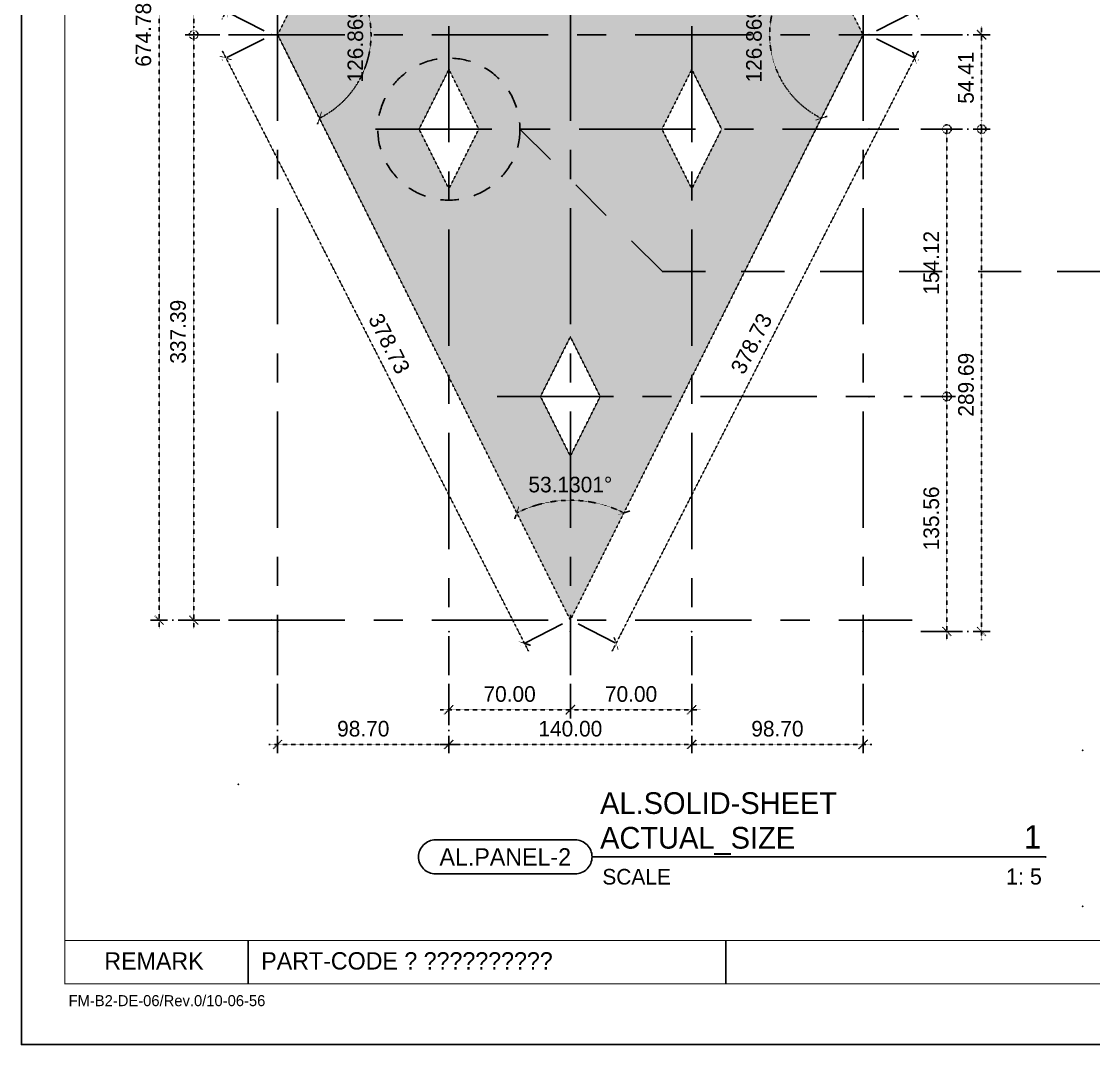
# Model space of a CAD drawing. Header units: millimetres. Extents: x -244126 to 368105, y -173968 to 259060.
# Drawn here: x 16362 to 16980, y 3898 to 4488 of the extents above; entities that cross this region are included whole.
import ezdxf
from ezdxf.enums import TextEntityAlignment as Align

# ---------------------------------------------------------------- set-up
doc = ezdxf.new("R2010")
doc.units = ezdxf.units.MM
doc.header["$MEASUREMENT"] = 0
for name, pattern in [('005_GG_TA_LINE', [13.75, 5, -1.25, 1.25, -1.25, 5]), ('ACAD_ISO04W100', [30, 24, -3, 0, -3]), ('BORDER2', [22.225, 6.35, -3.175, 6.35, -3.175, 0, -3.175]), ('CENTER', [2, 1.25, -0.25, 0.25, -0.25]), ('TA_GL_000.00010', [0.000275, 0.0001, -2.5e-05, 2.5e-05, -2.5e-05, 0.0001]), ('TA_GL_067.00000', [184.25, 67, -16.75, 16.75, -16.75, 67]), ('TA_HL_003.00000', [19.5, 10.65, -8.85]), ('TA_HL_007.00000', [45.5, 24.85, -20.65])]:
    doc.linetypes.add(name, pattern=pattern)
for name, color, linetype in [('000 - D I M', 6, 'Continuous'), ('000 - GRID', 8, 'CENTER'), ('000 - H A T C H', 8, 'Continuous'), ('000 - L I N E 0.1', 1, 'Continuous'), ('000 - SYMBOL CON', 1, 'Continuous'), ('000 - T E X T', 4, 'Continuous'), ('000 - TITLEBLOCK', 4, 'Continuous'), ('000 - WIPEOUT', 250, 'Continuous'), ('A11_ALU.SOLID SHEET', 7, 'Continuous')]:
    doc.layers.add(name, color=color, linetype=linetype)
doc.styles.add('BROWALLIA', font='BrowalliaUPC.ttf')
doc.styles.add('century gothic111111', font='CordiaUPC.ttf')
doc.styles.add('Cetury Gothic', font='GOTHIC.TTF')
doc.styles.add('CORDIA', font='cordia.shx')
doc.styles.add('MtXpl_BrowalliaUPC', font='BrowalliaUPC.ttf')
doc.styles.add('TA', font='Cordia New.ttf', dxfattribs={"height": 4.5})
doc.dimstyles.new('DIM C-C', dxfattribs={"dimtxt": 0.18, "dimasz": 0.1, "dimexe": 0.1, "dimexo": 0.1, "dimgap": 0.09, "dimtad": 1, "dimtoh": 1, "dimzin": 0, "dimdsep": 46, "dimtxsty": 'CORDIA', "dimblk": 'ORIGIN', "dimcen": 0.1, "dimdle": 0.1, "dimclrd": 40, "dimclre": 140, "dimclrt": 3, "dimadec": 0, "dimazin": 0, "dimtfac": 1, "dimtix": 1, "dimtmove": 2, "dimatfit": 3, "dimfxl": 1, "dimtolj": 1, "dimtzin": 0, "dimarcsym": 0})
doc.dimstyles.new('DIM C-E', dxfattribs={"dimscale": 2, "dimtxt": 0.18, "dimasz": 0.1, "dimexe": 0.1, "dimexo": 0.1, "dimgap": 0.09, "dimtad": 1, "dimtoh": 1, "dimzin": 0, "dimdsep": 46, "dimtxsty": 'CORDIA', "dimblk1": 'ORIGIN', "dimblk2": 'OBLIQUE', "dimsah": 1, "dimcen": 0.1, "dimdle": 0.1, "dimclrd": 40, "dimclre": 140, "dimclrt": 3, "dimadec": 0, "dimazin": 0, "dimtfac": 1, "dimtix": 1, "dimtmove": 2, "dimatfit": 3, "dimfxl": 1, "dimtolj": 1, "dimtzin": 0, "dimarcsym": 0})
doc.dimstyles.new('DIM E-C', dxfattribs={"dimscale": 2, "dimtxt": 0.18, "dimasz": 0.1, "dimexe": 0.1, "dimexo": 0.1, "dimgap": 0.09, "dimtad": 1, "dimtoh": 1, "dimzin": 0, "dimdsep": 46, "dimtxsty": 'CORDIA', "dimblk1": 'OBLIQUE', "dimblk2": 'ORIGIN', "dimsah": 1, "dimcen": 0.1, "dimdle": 0.1, "dimclrd": 40, "dimclre": 140, "dimclrt": 3, "dimadec": 0, "dimazin": 0, "dimtfac": 1, "dimtix": 1, "dimtmove": 2, "dimatfit": 3, "dimfxl": 1, "dimtolj": 1, "dimtzin": 0, "dimarcsym": 0})
doc.dimstyles.new('DIM E-E', dxfattribs={"dimscale": 2, "dimtxt": 0.18, "dimasz": 0.1, "dimexe": 0.1, "dimexo": 0.1, "dimgap": 0.09, "dimtad": 1, "dimtoh": 1, "dimzin": 0, "dimdsep": 46, "dimtxsty": 'CORDIA', "dimblk": 'OBLIQUE', "dimcen": 0.1, "dimdle": 0.1, "dimclrd": 40, "dimclre": 140, "dimclrt": 3, "dimadec": 0, "dimazin": 0, "dimtfac": 1, "dimtix": 1, "dimtmove": 2, "dimatfit": 3, "dimfxl": 1, "dimtolj": 1, "dimtzin": 0, "dimarcsym": 0})

# ---------------------------------------------------------------- blocks, each defined once
blk = doc.blocks.new('A$Cfd196da9')
at = {"color": 0, "linetype": 'ByBlock', "const_width": 0.1}
blk.add_lwpolyline([(-143.5, -98), (96.5, -98), (96.5, 99), (-143.5, 99)], close=True, dxfattribs=at)
blk = doc.blocks.new('*U1674')
at = {"linetype": '005_GG_TA_LINE'}
blk.add_point((125, 150), dxfattribs=at)
at = {"layer": '000 - L I N E 0.1', "color": 21, "linetype": 'Continuous'}
blk.add_lwpolyline([(0, 35.6), (0, 0), (35.6, 0)], dxfattribs=at)
at = {"layer": '000 - T E X T', "color": 3}
for p, q in [((130.74, 60), (130.74, 35)), ((405.94, 35), (405.94, 60))]:
    blk.add_line(p, q, dxfattribs=at)
at = {"layer": '000 - T E X T', "color": 3, "const_width": 0.5}
blk.add_lwpolyline([(25, 60), (1225, 60)], dxfattribs=at)
at = {"layer": '000 - TITLEBLOCK', "color": 250}
blk.add_lwpolyline([(0, 0), (1485, 0), (1485, 1050), (0, 1050)], close=True, dxfattribs=at)
at = {"layer": '000 - T E X T', "color": 3, "xscale": 5, "yscale": 5, "zscale": 5}
blk.add_blockref('A$Cfd196da9', (742.5, 525), dxfattribs=at)
at = {"color": 4, "insert": (47.79, 53.2), "char_height": 10, "width": 570.6175, "attachment_point": 1, "style": 'BROWALLIA'}
blk.add_mtext('{\\fCentury Gothic|b0|i0|c0|p34;REMARK}', dxfattribs=at)
at = {"color": 4, "style": 'TA'}
blk.add_attdef('PAPER_SIZE', text='', height=6.25, dxfattribs=at).set_placement((1421.5, 24.94), align=Align.MIDDLE_RIGHT)
blk.add_attdef('SCALE_SIZE', text='', height=6.25, dxfattribs=at).set_placement((1433.78, 25.07), align=Align.MIDDLE_LEFT)
at = {"layer": '000 - H A T C H', "color": 4, "insert": (27.18, 28.49), "char_height": 6.3569, "attachment_point": 1, "style": 'century gothic111111'}
blk.add_mtext('FM-B2-DE-06/Rev.0/10-06-56', dxfattribs=at)
at = {"layer": '000 - T E X T', "color": 250, "style": 'TA'}
for tag, height, p in [('SUPERLINK', 5, (43.16, 1039.41)), ('NAMEFILE', 5, (43.16, 1029.41)), ('SC', 100, (8.41, 938.03))]:
    blk.add_attdef(tag, text='', height=height, dxfattribs=at).set_placement(p, align=Align.MIDDLE_LEFT)
at = {"layer": '000 - T E X T', "color": 4, "style": 'TA'}
for tag, height, p in [('NAME_JOB_1', 5, (1309.16, 845.63)), ('NAME_JOB_2', 5, (1309.16, 834.72)), ('NAME_PROJECT_1', 7.5, (1234.52, 797.42)), ('NAME_PROJECT_2', 7.5, (1234.52, 778.92)), ('NAME_PROJECT_3', 7.5, (1234.52, 760.42)), ('CODE_VALUE_1', 4.75, (1302.87, 722.8)), ('CODE_VALUE_2', 4.75, (1302.87, 707.8)), ('PART_NAME_VALUE_1', 4.75, (1302.87, 689.69)), ('PART_NAME_VALUE_2', 4.75, (1302.87, 674.69)), ('PART_NAME_VALUE_3', 4.75, (1302.87, 659.69)), ('MATTERIAL_VALUE_1', 9, (1304.89, 642.26)), ('SPEC_VALUE', 9, (1304.89, 621.71)), ('THICKNESS_VALUE', 9, (1304.89, 601.32)), ('COATING_VALUE_1', 9, (1304.89, 581.25)), ('COATING_VALUE_2', 9, (1304.89, 561.18)), ('NAME_TITLE_1', 6, (1236.27, 194.04)), ('NAME_TITLE_2', 6, (1236.27, 177.39)), ('NAME_TITLE_3', 6, (1236.27, 160.74)), ('DRAWING_NO1', 6, (1236.53, 82.29)), ('DRAWING_NO2', 6, (1236.53, 62.29))]:
    blk.add_attdef(tag, text='', height=height, dxfattribs=at).set_placement(p, align=Align.MIDDLE_LEFT)
for tag, p in [('NAME_DAFT', (1383.53, 340.54)), ('NAME_CHECKED', (1383.53, 306.49)), ('NAME_DESIGNER', (1383.53, 273.03)), ('NAME_DESIGN_MGR', (1383.53, 237.79))]:
    blk.add_attdef(tag, text='', height=9, dxfattribs=at).set_placement(p, align=Align.MIDDLE_CENTER)
for tag, p, height in [('REV', (1383.82, 125.62), 9.38), ('NAME_REMARK', (138.21, 43.26), 10)]:
    blk.add_attdef(tag, p, '', height=height, dxfattribs=at)
at = {"layer": '000 - T E X T', "color": 4, "style": 'Cetury Gothic'}
for tag, p in [('SHEET_NO.', (1403.95, 84.99)), ('TOTAL_SHEET_NO.', (1402.41, 44.1))]:
    blk.add_attdef(tag, text='', height=9, dxfattribs=at).set_placement(p, align=Align.CENTER)
blk = doc.blocks.new('*U305')
at = {"color": 3}
blk.add_point((0, -688.2), dxfattribs=at)
at = {"layer": '000 - GRID', "color": 0, "linetype": 'ByBlock'}
blk.add_line((0, 25), (0, -713.2), dxfattribs=at)
at = {"layer": '000 - GRID', "color": 0}
blk.add_point((0, 0), dxfattribs=at)
at = {"style": 'TA', "flags": 1}
blk.add_attdef('LOCATION', (6, 6), '', height=4.5, dxfattribs=at)
blk = doc.blocks.new('*U306')
at = {"color": 3}
blk.add_point((0, -344.1), dxfattribs=at)
at = {"layer": '000 - GRID', "color": 0, "linetype": 'ByBlock'}
blk.add_line((0, 25), (0, -369.1), dxfattribs=at)
at = {"layer": '000 - GRID', "color": 0}
blk.add_point((0, 0), dxfattribs=at)
at = {"style": 'TA', "flags": 1}
blk.add_attdef('LOCATION', (6, 6), '', height=4.5, dxfattribs=at)
blk = doc.blocks.new('_Oblique')
at = {"color": 0, "linetype": 'ByBlock', "lineweight": -2}
blk.add_line((-0.5, -0.5), (0.5, 0.5), dxfattribs=at)
blk = doc.blocks.new('_Origin')
at = {"color": 0, "linetype": 'ByBlock', "lineweight": -2}
blk.add_line((0, 0), (-1, 0), dxfattribs=at)
blk.add_circle((0, 0), 0.5, dxfattribs=at)
blk = doc.blocks.new('*D2596')
at = {"layer": '000 - D I M', "color": 40, "linetype": 'TA_GL_000.00010', "lineweight": -2, "transparency": 16777216}
blk.add_line((16461.35, 4822.65), (16461.35, 4485.26), dxfattribs=at)
at = {"layer": '000 - D I M', "color": 140, "linetype": 'ACAD_ISO04W100', "lineweight": -2, "transparency": 16777216}
for p, q in [((16476.35, 4817.65), (16456.35, 4817.65)), ((16476.35, 4480.26), (16456.35, 4480.26))]:
    blk.add_line(p, q, dxfattribs=at)
at = {"layer": 'Defpoints', "color": 0, "linetype": 'TA_GL_000.00010', "transparency": 16777216}
for p in [(16481.35, 4817.65), (16461.35, 4480.26), (16481.35, 4480.26)]:
    blk.add_point(p, dxfattribs=at)
at = {"layer": '000 - D I M', "color": 40, "linetype": 'TA_GL_000.00010', "lineweight": -2, "transparency": 16777216, "xscale": 5, "yscale": 5, "zscale": 5}
for name, p, rotation in [('_Oblique', (16461.35, 4817.65), 90), ('_Origin', (16461.35, 4480.26), 270)]:
    blk.add_blockref(name, p, dxfattribs=dict(at, rotation=rotation))
at = {"layer": '000 - D I M', "color": 3, "linetype": 'TA_GL_000.00010', "transparency": 16777216, "insert": (16452.35, 4651.46), "char_height": 9, "attachment_point": 5, "rotation": 90, "style": 'CORDIA'}
blk.add_mtext('\\A1;337.39', dxfattribs=at)
blk = doc.blocks.new('*D2597')
at = {"layer": '000 - D I M', "color": 140, "linetype": 'ACAD_ISO04W100', "lineweight": -2, "transparency": 16777216}
for p, q in [((16476.35, 4480.26), (16456.35, 4480.26)), ((16476.35, 4142.87), (16456.35, 4142.87))]:
    blk.add_line(p, q, dxfattribs=at)
at = {"layer": '000 - D I M', "color": 40, "linetype": 'TA_GL_000.00010', "lineweight": -2, "transparency": 16777216}
blk.add_line((16461.35, 4475.26), (16461.35, 4137.87), dxfattribs=at)
at = {"layer": 'Defpoints', "color": 0, "linetype": 'TA_GL_000.00010', "transparency": 16777216}
for p in [(16481.35, 4480.26), (16461.35, 4142.87), (16481.35, 4142.87)]:
    blk.add_point(p, dxfattribs=at)
at = {"layer": '000 - D I M', "color": 40, "linetype": 'TA_GL_000.00010', "lineweight": -2, "transparency": 16777216, "xscale": 5, "yscale": 5, "zscale": 5}
for name, p, rotation in [('_Origin', (16461.35, 4480.26), 90), ('_Oblique', (16461.35, 4142.87), 270)]:
    blk.add_blockref(name, p, dxfattribs=dict(at, rotation=rotation))
at = {"layer": '000 - D I M', "color": 3, "linetype": 'TA_GL_000.00010', "transparency": 16777216, "insert": (16452.35, 4309.07), "char_height": 9, "attachment_point": 5, "rotation": 90, "style": 'CORDIA'}
blk.add_mtext('\\A1;337.39', dxfattribs=at)
blk = doc.blocks.new('*D2600')
at = {"layer": '000 - D I M', "color": 40, "linetype": 'TA_GL_000.00010', "lineweight": -2, "transparency": 16777216}
blk.add_line((16441.35, 4822.65), (16441.35, 4137.87), dxfattribs=at)
at = {"layer": '000 - D I M', "color": 140, "linetype": 'ACAD_ISO04W100', "lineweight": -2, "transparency": 16777216}
for p, q in [((16476.35, 4817.65), (16436.35, 4817.65)), ((16476.35, 4142.87), (16436.35, 4142.87))]:
    blk.add_line(p, q, dxfattribs=at)
at = {"layer": 'Defpoints', "color": 0, "linetype": 'TA_GL_000.00010', "transparency": 16777216}
for p in [(16481.35, 4817.65), (16441.35, 4142.87), (16481.35, 4142.87)]:
    blk.add_point(p, dxfattribs=at)
at = {"layer": '000 - D I M', "color": 40, "linetype": 'TA_GL_000.00010', "lineweight": -2, "transparency": 16777216, "xscale": 5, "yscale": 5, "zscale": 5}
for p, rotation in [((16441.35, 4817.65), 90), ((16441.35, 4142.87), 270)]:
    blk.add_blockref('_Oblique', p, dxfattribs=dict(at, rotation=rotation))
at = {"layer": '000 - D I M', "color": 3, "linetype": 'TA_GL_000.00010', "transparency": 16777216, "insert": (16432.35, 4480.26), "char_height": 9, "attachment_point": 5, "rotation": 90, "style": 'CORDIA'}
blk.add_mtext('\\A1;674.78', dxfattribs=at)
blk = doc.blocks.new('*U871')
at = {"color": 4}
blk.add_line((-4.26, 5.7), (-56.55, 5.7), dxfattribs=at)
at = {"linetype": 'TA_GL_000.00010'}
blk.add_point((0, 18), dxfattribs=at)
for p in [(-4.26, 5.7), (0, 0)]:
    blk.add_point(p)
at = {"layer": '000 - SYMBOL CON', "color": 0, "linetype": 'ByBlock'}
blk.add_lwpolyline([(-74.59, 7.66, 0.414214), (-76.55, 5.7, 0.414214), (-74.59, 3.74), (-58.51, 3.74, 0.414214), (-56.55, 5.7, 0.414214), (-58.51, 7.66)], format="xyb", close=True, dxfattribs=at)
at = {"color": 4, "linetype": 'BORDER2', "style": 'Cetury Gothic'}
blk.add_text('SCALE', height=1.8, dxfattribs=at).set_placement((-55.36, 2.51))
at = {"color": 0, "style": 'TA'}
for tag, p in [('HEADING2', (-55.62, 10.65)), ('HEADING', (-55.62, 6.65))]:
    blk.add_attdef(tag, p, '', height=2.5, dxfattribs=at)
for tag, height, p in [('LO', 2.7, (-4.76, 6.65)), ('SC', 1.85, (-4.7, 2.51))]:
    blk.add_attdef(tag, text='', height=height, dxfattribs=at).set_placement(p, align=Align.RIGHT)
at = {"layer": '000 - T E X T', "color": 0, "style": 'MtXpl_BrowalliaUPC'}
blk.add_attdef('NO.CODE', text='', height=2, dxfattribs=at).set_placement((-66.55, 5.7), align=Align.MIDDLE_CENTER)
blk = doc.blocks.new('A$Cc77fa2ac')
at = {"color": 3, "linetype": 'TA_GL_000.00010'}
blk.add_wipeout([(0, 34.41), (17.2, 0), (0, -34.41), (-17.2, 0)], dxfattribs=at).dxf.layer = '000 - WIPEOUT'
at = {"layer": 'A11_ALU.SOLID SHEET', "color": 3, "linetype": 'TA_GL_000.00010'}
blk.add_lwpolyline([(0, 34.41), (17.2, 0), (0, -34.41), (-17.2, 0)], close=True, dxfattribs=at)
blk = doc.blocks.new('*U351')
at = {"color": 3}
blk.add_point((0, -324.1), dxfattribs=at)
at = {"layer": '000 - GRID', "color": 0, "linetype": 'ByBlock'}
blk.add_line((0, 25), (0, -349.1), dxfattribs=at)
at = {"layer": '000 - GRID', "color": 0}
blk.add_point((0, 0), dxfattribs=at)
at = {"style": 'TA', "flags": 1}
blk.add_attdef('LOCATION', (6, 6), '', height=4.5, dxfattribs=at)
blk = doc.blocks.new('*U349')
at = {"color": 3}
blk.add_point((0, -259.25), dxfattribs=at)
at = {"layer": '000 - GRID', "color": 0, "linetype": 'ByBlock'}
blk.add_line((0, 25), (0, -284.25), dxfattribs=at)
at = {"layer": '000 - GRID', "color": 0}
blk.add_point((0, 0), dxfattribs=at)
at = {"style": 'TA', "flags": 1}
blk.add_attdef('LOCATION', (6, 6), '', height=4.5, dxfattribs=at)
blk = doc.blocks.new('*U350')
at = {"color": 3}
blk.add_point((0, -189.25), dxfattribs=at)
at = {"layer": '000 - GRID', "color": 0, "linetype": 'ByBlock'}
blk.add_line((0, 25), (0, -214.25), dxfattribs=at)
at = {"layer": '000 - GRID', "color": 0}
blk.add_point((0, 0), dxfattribs=at)
at = {"style": 'TA', "flags": 1}
blk.add_attdef('LOCATION', (6, 6), '', height=4.5, dxfattribs=at)
blk = doc.blocks.new('*D2581')
at = {"layer": '000 - D I M', "color": 140, "linetype": 'ACAD_ISO04W100', "lineweight": -2, "transparency": 16777216}
for p, q in [((16880.45, 4480.26), (16920.45, 4480.26)), ((16880.45, 4425.85), (16920.45, 4425.85))]:
    blk.add_line(p, q, dxfattribs=at)
at = {"layer": '000 - D I M', "color": 40, "linetype": 'TA_GL_000.00010', "lineweight": -2, "transparency": 16777216}
blk.add_line((16915.45, 4485.26), (16915.45, 4430.85), dxfattribs=at)
at = {"layer": 'Defpoints', "color": 0, "linetype": 'TA_GL_000.00010', "transparency": 16777216}
for p in [(16875.45, 4480.26), (16875.45, 4425.85), (16915.45, 4425.85)]:
    blk.add_point(p, dxfattribs=at)
at = {"layer": '000 - D I M', "color": 40, "linetype": 'TA_GL_000.00010', "lineweight": -2, "transparency": 16777216, "xscale": 5, "yscale": 5, "zscale": 5}
for name, p, rotation in [('_Oblique', (16915.45, 4480.26), 90), ('_Origin', (16915.45, 4425.85), 270)]:
    blk.add_blockref(name, p, dxfattribs=dict(at, rotation=rotation))
at = {"layer": '000 - D I M', "color": 3, "linetype": 'TA_GL_000.00010', "transparency": 16777216, "insert": (16906.45, 4455.56), "char_height": 9, "attachment_point": 5, "rotation": 90, "style": 'CORDIA'}
blk.add_mtext('\\A1;54.41', dxfattribs=at)
blk = doc.blocks.new('*D2582')
at = {"layer": '000 - D I M', "color": 140, "linetype": 'ACAD_ISO04W100', "lineweight": -2, "transparency": 16777216}
for p, q in [((16880.45, 4425.85), (16900.45, 4425.85)), ((16880.45, 4271.73), (16900.45, 4271.73))]:
    blk.add_line(p, q, dxfattribs=at)
at = {"layer": '000 - D I M', "color": 40, "linetype": 'TA_GL_000.00010', "lineweight": -2, "transparency": 16777216}
blk.add_line((16895.45, 4420.85), (16895.45, 4276.73), dxfattribs=at)
at = {"layer": 'Defpoints', "color": 0, "linetype": 'TA_GL_000.00010', "transparency": 16777216}
for p in [(16875.45, 4425.85), (16875.45, 4271.73), (16895.45, 4271.73)]:
    blk.add_point(p, dxfattribs=at)
at = {"layer": '000 - D I M', "color": 40, "linetype": 'TA_GL_000.00010', "lineweight": -2, "transparency": 16777216, "xscale": 5, "yscale": 5, "zscale": 5}
for p, rotation in [((16895.45, 4425.85), 90), ((16895.45, 4271.73), 270)]:
    blk.add_blockref('_Origin', p, dxfattribs=dict(at, rotation=rotation))
at = {"layer": '000 - D I M', "color": 3, "linetype": 'TA_GL_000.00010', "transparency": 16777216, "insert": (16886.45, 4348.79), "char_height": 9, "attachment_point": 5, "rotation": 90, "style": 'CORDIA'}
blk.add_mtext('\\A1;154.12', dxfattribs=at)
blk = doc.blocks.new('*D2583')
at = {"layer": '000 - D I M', "color": 140, "linetype": 'ACAD_ISO04W100', "lineweight": -2, "transparency": 16777216}
for p, q in [((16880.45, 4271.73), (16900.45, 4271.73)), ((16880.45, 4136.17), (16900.45, 4136.17))]:
    blk.add_line(p, q, dxfattribs=at)
at = {"layer": '000 - D I M', "color": 40, "linetype": 'TA_GL_000.00010', "lineweight": -2, "transparency": 16777216}
blk.add_line((16895.45, 4266.73), (16895.45, 4131.17), dxfattribs=at)
at = {"layer": 'Defpoints', "color": 0, "linetype": 'TA_GL_000.00010', "transparency": 16777216}
for p in [(16875.45, 4271.73), (16875.45, 4136.17), (16895.45, 4136.17)]:
    blk.add_point(p, dxfattribs=at)
at = {"layer": '000 - D I M', "color": 40, "linetype": 'TA_GL_000.00010', "lineweight": -2, "transparency": 16777216, "xscale": 5, "yscale": 5, "zscale": 5}
for name, p, rotation in [('_Origin', (16895.45, 4271.73), 90), ('_Oblique', (16895.45, 4136.17), 270)]:
    blk.add_blockref(name, p, dxfattribs=dict(at, rotation=rotation))
at = {"layer": '000 - D I M', "color": 3, "linetype": 'TA_GL_000.00010', "transparency": 16777216, "insert": (16886.45, 4201.45), "char_height": 9, "attachment_point": 5, "rotation": 90, "style": 'CORDIA'}
blk.add_mtext('\\A1;135.56', dxfattribs=at)
blk = doc.blocks.new('*D2584')
at = {"layer": '000 - D I M', "color": 140, "linetype": 'ACAD_ISO04W100', "lineweight": -2, "transparency": 16777216}
for p, q in [((16880.45, 4425.85), (16920.45, 4425.85)), ((16880.45, 4136.17), (16920.45, 4136.17))]:
    blk.add_line(p, q, dxfattribs=at)
at = {"layer": '000 - D I M', "color": 40, "linetype": 'TA_GL_000.00010', "lineweight": -2, "transparency": 16777216}
blk.add_line((16915.45, 4420.85), (16915.45, 4131.17), dxfattribs=at)
at = {"layer": 'Defpoints', "color": 0, "linetype": 'TA_GL_000.00010', "transparency": 16777216}
for p in [(16875.45, 4425.85), (16875.45, 4136.17), (16915.45, 4136.17)]:
    blk.add_point(p, dxfattribs=at)
at = {"layer": '000 - D I M', "color": 40, "linetype": 'TA_GL_000.00010', "lineweight": -2, "transparency": 16777216, "xscale": 5, "yscale": 5, "zscale": 5}
for name, p, rotation in [('_Origin', (16915.45, 4425.85), 90), ('_Oblique', (16915.45, 4136.17), 270)]:
    blk.add_blockref(name, p, dxfattribs=dict(at, rotation=rotation))
at = {"layer": '000 - D I M', "color": 3, "linetype": 'TA_GL_000.00010', "transparency": 16777216, "insert": (16906.45, 4278.51), "char_height": 9, "attachment_point": 5, "rotation": 90, "style": 'CORDIA'}
blk.add_mtext('\\A1;289.69', dxfattribs=at)
blk = doc.blocks.new('*D2585')
at = {"layer": '000 - D I M', "color": 140, "linetype": 'ACAD_ISO04W100', "lineweight": -2, "transparency": 16777216}
for p, q in [((16608.4, 4106.17), (16608.4, 4086.17)), ((16678.4, 4106.17), (16678.4, 4086.17))]:
    blk.add_line(p, q, dxfattribs=at)
at = {"layer": '000 - D I M', "color": 40, "linetype": 'TA_GL_000.00010', "lineweight": -2, "transparency": 16777216}
blk.add_line((16603.4, 4091.17), (16683.4, 4091.17), dxfattribs=at)
at = {"layer": 'Defpoints', "color": 0, "linetype": 'TA_GL_000.00010', "transparency": 16777216}
for p in [(16608.4, 4111.17), (16678.4, 4111.17), (16678.4, 4091.17)]:
    blk.add_point(p, dxfattribs=at)
at = {"layer": '000 - D I M', "color": 40, "linetype": 'TA_GL_000.00010', "lineweight": -2, "transparency": 16777216, "xscale": 5, "yscale": 5, "zscale": 5, "rotation": 180}
blk.add_blockref('_Oblique', (16608.4, 4091.17), dxfattribs=at)
at = {"layer": '000 - D I M', "color": 40, "linetype": 'TA_GL_000.00010', "lineweight": -2, "transparency": 16777216, "xscale": 5, "yscale": 5, "zscale": 5}
blk.add_blockref('_Oblique', (16678.4, 4091.17), dxfattribs=at)
at = {"layer": '000 - D I M', "color": 3, "linetype": 'TA_GL_000.00010', "transparency": 16777216, "insert": (16643.4, 4100.17), "char_height": 9, "attachment_point": 5, "style": 'CORDIA'}
blk.add_mtext('\\A1;70.00', dxfattribs=at)
blk = doc.blocks.new('*D2586')
at = {"layer": '000 - D I M', "color": 140, "linetype": 'ACAD_ISO04W100', "lineweight": -2, "transparency": 16777216}
for p, q in [((16678.4, 4106.17), (16678.4, 4086.17)), ((16748.4, 4106.17), (16748.4, 4086.17))]:
    blk.add_line(p, q, dxfattribs=at)
at = {"layer": '000 - D I M', "color": 40, "linetype": 'TA_GL_000.00010', "lineweight": -2, "transparency": 16777216}
blk.add_line((16673.4, 4091.17), (16753.4, 4091.17), dxfattribs=at)
at = {"layer": 'Defpoints', "color": 0, "linetype": 'TA_GL_000.00010', "transparency": 16777216}
for p in [(16678.4, 4111.17), (16748.4, 4111.17), (16748.4, 4091.17)]:
    blk.add_point(p, dxfattribs=at)
at = {"layer": '000 - D I M', "color": 40, "linetype": 'TA_GL_000.00010', "lineweight": -2, "transparency": 16777216, "xscale": 5, "yscale": 5, "zscale": 5, "rotation": 180}
blk.add_blockref('_Oblique', (16678.4, 4091.17), dxfattribs=at)
at = {"layer": '000 - D I M', "color": 40, "linetype": 'TA_GL_000.00010', "lineweight": -2, "transparency": 16777216, "xscale": 5, "yscale": 5, "zscale": 5}
blk.add_blockref('_Oblique', (16748.4, 4091.17), dxfattribs=at)
at = {"layer": '000 - D I M', "color": 3, "linetype": 'TA_GL_000.00010', "transparency": 16777216, "insert": (16713.4, 4100.17), "char_height": 9, "attachment_point": 5, "style": 'CORDIA'}
blk.add_mtext('\\A1;70.00', dxfattribs=at)
blk = doc.blocks.new('*D2587')
at = {"layer": '000 - D I M', "color": 140, "linetype": 'ACAD_ISO04W100', "lineweight": -2, "transparency": 16777216}
for p, q in [((16509.7, 4106.17), (16509.7, 4066.17)), ((16608.4, 4106.17), (16608.4, 4066.17))]:
    blk.add_line(p, q, dxfattribs=at)
at = {"layer": '000 - D I M', "color": 40, "linetype": 'TA_GL_000.00010', "lineweight": -2, "transparency": 16777216}
blk.add_line((16504.7, 4071.17), (16613.4, 4071.17), dxfattribs=at)
at = {"layer": 'Defpoints', "color": 0, "linetype": 'TA_GL_000.00010', "transparency": 16777216}
for p in [(16509.7, 4111.17), (16608.4, 4111.17), (16608.4, 4071.17)]:
    blk.add_point(p, dxfattribs=at)
at = {"layer": '000 - D I M', "color": 40, "linetype": 'TA_GL_000.00010', "lineweight": -2, "transparency": 16777216, "xscale": 5, "yscale": 5, "zscale": 5, "rotation": 180}
blk.add_blockref('_Oblique', (16509.7, 4071.17), dxfattribs=at)
at = {"layer": '000 - D I M', "color": 40, "linetype": 'TA_GL_000.00010', "lineweight": -2, "transparency": 16777216, "xscale": 5, "yscale": 5, "zscale": 5}
blk.add_blockref('_Oblique', (16608.4, 4071.17), dxfattribs=at)
at = {"layer": '000 - D I M', "color": 3, "linetype": 'TA_GL_000.00010', "transparency": 16777216, "insert": (16559.05, 4080.17), "char_height": 9, "attachment_point": 5, "style": 'CORDIA'}
blk.add_mtext('\\A1;98.70', dxfattribs=at)
blk = doc.blocks.new('*D2588')
at = {"layer": '000 - D I M', "color": 140, "linetype": 'ACAD_ISO04W100', "lineweight": -2, "transparency": 16777216}
for p, q in [((16608.4, 4106.17), (16608.4, 4066.17)), ((16748.4, 4106.17), (16748.4, 4066.17))]:
    blk.add_line(p, q, dxfattribs=at)
at = {"layer": '000 - D I M', "color": 40, "linetype": 'TA_GL_000.00010', "lineweight": -2, "transparency": 16777216}
blk.add_line((16603.4, 4071.17), (16753.4, 4071.17), dxfattribs=at)
at = {"layer": 'Defpoints', "color": 0, "linetype": 'TA_GL_000.00010', "transparency": 16777216}
for p in [(16608.4, 4111.17), (16748.4, 4111.17), (16748.4, 4071.17)]:
    blk.add_point(p, dxfattribs=at)
at = {"layer": '000 - D I M', "color": 40, "linetype": 'TA_GL_000.00010', "lineweight": -2, "transparency": 16777216, "xscale": 5, "yscale": 5, "zscale": 5, "rotation": 180}
blk.add_blockref('_Oblique', (16608.4, 4071.17), dxfattribs=at)
at = {"layer": '000 - D I M', "color": 40, "linetype": 'TA_GL_000.00010', "lineweight": -2, "transparency": 16777216, "xscale": 5, "yscale": 5, "zscale": 5}
blk.add_blockref('_Oblique', (16748.4, 4071.17), dxfattribs=at)
at = {"layer": '000 - D I M', "color": 3, "linetype": 'TA_GL_000.00010', "transparency": 16777216, "insert": (16678.4, 4080.17), "char_height": 9, "attachment_point": 5, "style": 'CORDIA'}
blk.add_mtext('\\A1;140.00', dxfattribs=at)
blk = doc.blocks.new('*D2589')
at = {"layer": '000 - D I M', "color": 140, "linetype": 'ACAD_ISO04W100', "lineweight": -2, "transparency": 16777216}
for p, q in [((16748.4, 4106.17), (16748.4, 4066.17)), ((16847.09, 4106.17), (16847.09, 4066.17))]:
    blk.add_line(p, q, dxfattribs=at)
at = {"layer": '000 - D I M', "color": 40, "linetype": 'TA_GL_000.00010', "lineweight": -2, "transparency": 16777216}
blk.add_line((16743.4, 4071.17), (16852.09, 4071.17), dxfattribs=at)
at = {"layer": 'Defpoints', "color": 0, "linetype": 'TA_GL_000.00010', "transparency": 16777216}
for p in [(16748.4, 4111.17), (16847.09, 4111.17), (16847.09, 4071.17)]:
    blk.add_point(p, dxfattribs=at)
at = {"layer": '000 - D I M', "color": 40, "linetype": 'TA_GL_000.00010', "lineweight": -2, "transparency": 16777216, "xscale": 5, "yscale": 5, "zscale": 5, "rotation": 180}
blk.add_blockref('_Oblique', (16748.4, 4071.17), dxfattribs=at)
at = {"layer": '000 - D I M', "color": 40, "linetype": 'TA_GL_000.00010', "lineweight": -2, "transparency": 16777216, "xscale": 5, "yscale": 5, "zscale": 5}
blk.add_blockref('_Oblique', (16847.09, 4071.17), dxfattribs=at)
at = {"layer": '000 - D I M', "color": 3, "linetype": 'TA_GL_000.00010', "transparency": 16777216, "insert": (16797.75, 4080.17), "char_height": 9, "attachment_point": 5, "style": 'CORDIA'}
blk.add_mtext('\\A1;98.70', dxfattribs=at)
blk = doc.blocks.new('*D354')
at = {"layer": '000 - D I M', "color": 40, "linetype": 'TA_GL_000.00010', "lineweight": -2, "transparency": 16777216}
blk.add_arc((16678.4, 4817.65), 92.12, 243.43495, 296.56505, dxfattribs=at)
at = {"layer": 'Defpoints', "color": 0, "linetype": 'TA_GL_000.00010', "transparency": 16777216}
for p in [(16678.4, 4817.65), (16678.4, 4817.65), (16664.22, 4726.63), (16509.7, 4480.26), (16847.09, 4480.26)]:
    blk.add_point(p, dxfattribs=at)
at = {"layer": '000 - D I M', "color": 40, "linetype": 'TA_GL_000.00010', "lineweight": -2, "transparency": 16777216, "xscale": 5, "yscale": 5, "zscale": 5}
for p, rotation in [((16637.2, 4735.26), 153.4349488229188), ((16719.6, 4735.26), 26.56505117708155)]:
    blk.add_blockref('_Oblique', p, dxfattribs=dict(at, rotation=rotation))
at = {"layer": '000 - D I M', "color": 3, "linetype": 'TA_GL_000.00010', "transparency": 16777216, "insert": (16678.4, 4734.53), "char_height": 9, "attachment_point": 5, "style": 'CORDIA'}
blk.add_mtext('\\A1;53.1301°', dxfattribs=at)
blk = doc.blocks.new('*D2590')
at = {"layer": '000 - D I M', "color": 40, "linetype": 'TA_GL_000.00010', "lineweight": -2, "transparency": 16777216}
blk.add_arc((16678.4, 4142.87), 69.04, 63.43495, 116.56505, dxfattribs=at)
at = {"layer": 'Defpoints', "color": 0, "linetype": 'TA_GL_000.00010', "transparency": 16777216}
for p in [(16509.7, 4480.26), (16847.09, 4480.26), (16689.03, 4211.09), (16678.4, 4142.87), (16678.4, 4142.87)]:
    blk.add_point(p, dxfattribs=at)
at = {"layer": '000 - D I M', "color": 40, "linetype": 'TA_GL_000.00010', "lineweight": -2, "transparency": 16777216, "xscale": 5, "yscale": 5, "zscale": 5}
for p, rotation in [((16647.52, 4204.62), 206.5650511770813), ((16709.27, 4204.62), 333.4349488229186)]:
    blk.add_blockref('_Oblique', p, dxfattribs=dict(at, rotation=rotation))
at = {"layer": '000 - D I M', "color": 3, "linetype": 'TA_GL_000.00010', "transparency": 16777216, "insert": (16678.4, 4220.91), "char_height": 9, "attachment_point": 5, "style": 'CORDIA'}
blk.add_mtext('\\A1;53.1301°', dxfattribs=at)
blk = doc.blocks.new('*D355')
at = {"layer": '000 - D I M', "color": 40, "linetype": 'TA_GL_000.00010', "lineweight": -2, "transparency": 16777216}
blk.add_arc((16509.7, 4480.26), 53.83, 296.56505, 63.43495, dxfattribs=at)
at = {"layer": 'Defpoints', "color": 0, "linetype": 'TA_GL_000.00010', "transparency": 16777216}
for p in [(16678.4, 4817.65), (16509.7, 4480.26), (16509.7, 4480.26), (16559.91, 4460.85), (16678.4, 4142.87)]:
    blk.add_point(p, dxfattribs=at)
at = {"layer": '000 - D I M', "color": 40, "linetype": 'TA_GL_000.00010', "lineweight": -2, "transparency": 16777216, "xscale": 5, "yscale": 5, "zscale": 5}
for p, rotation in [((16533.78, 4528.41), 153.4349488229188), ((16533.78, 4432.12), 206.5650511770818)]:
    blk.add_blockref('_Oblique', p, dxfattribs=dict(at, rotation=rotation))
at = {"layer": '000 - D I M', "color": 3, "linetype": 'TA_GL_000.00010', "transparency": 16777216, "insert": (16554.53, 4480.26), "char_height": 9, "attachment_point": 5, "rotation": 90, "style": 'CORDIA'}
blk.add_mtext('\\A1;126.8699°', dxfattribs=at)
blk = doc.blocks.new('*D2591')
at = {"layer": '000 - D I M', "color": 40, "linetype": 'TA_GL_000.00010', "lineweight": -2, "transparency": 16777216}
blk.add_arc((16847.09, 4480.26), 53.83, 116.56505, 243.43495, dxfattribs=at)
at = {"layer": 'Defpoints', "color": 0, "linetype": 'TA_GL_000.00010', "transparency": 16777216}
for p in [(16678.4, 4817.65), (16796.89, 4499.68), (16847.09, 4480.26), (16847.09, 4480.26), (16678.4, 4142.87)]:
    blk.add_point(p, dxfattribs=at)
at = {"layer": '000 - D I M', "color": 40, "linetype": 'TA_GL_000.00010', "lineweight": -2, "transparency": 16777216, "xscale": 5, "yscale": 5, "zscale": 5}
for p, rotation in [((16823.02, 4528.41), 26.56505117708123), ((16823.02, 4432.12), 333.4349488229182)]:
    blk.add_blockref('_Oblique', p, dxfattribs=dict(at, rotation=rotation))
at = {"layer": '000 - D I M', "color": 3, "linetype": 'TA_GL_000.00010', "transparency": 16777216, "insert": (16784.26, 4480.26), "char_height": 9, "attachment_point": 5, "rotation": 90, "style": 'CORDIA'}
blk.add_mtext('\\A1;126.8699°', dxfattribs=at)
blk = doc.blocks.new('*D2592')
at = {"layer": '000 - D I M', "color": 40, "linetype": 'TA_GL_000.00010', "lineweight": -2, "transparency": 16777216}
blk.add_line((16477.69, 4489.27), (16654.28, 4835.56), dxfattribs=at)
at = {"layer": '000 - D I M', "color": 140, "linetype": 'ACAD_ISO04W100', "lineweight": -2, "transparency": 16777216}
for p, q in [((16673.94, 4819.93), (16647.56, 4833.38)), ((16501.89, 4482.54), (16475.51, 4495.99))]:
    blk.add_line(p, q, dxfattribs=at)
at = {"layer": 'Defpoints', "color": 0, "linetype": 'TA_GL_000.00010', "transparency": 16777216}
for p in [(16652.01, 4831.11), (16678.4, 4817.65), (16506.35, 4480.26)]:
    blk.add_point(p, dxfattribs=at)
at = {"layer": '000 - D I M', "color": 40, "linetype": 'TA_GL_000.00010', "lineweight": -2, "transparency": 16777216, "xscale": 5, "yscale": 5, "zscale": 5}
for p, rotation in [((16652.01, 4831.11), 62.98108673465944), ((16479.96, 4493.72), 242.9810867346594)]:
    blk.add_blockref('_Oblique', p, dxfattribs=dict(at, rotation=rotation))
at = {"layer": '000 - D I M', "color": 3, "linetype": 'TA_GL_000.00010', "transparency": 16777216, "insert": (16557.97, 4666.5), "char_height": 9, "attachment_point": 5, "rotation": 62.98109, "style": 'CORDIA'}
blk.add_mtext('\\A1;378.73', dxfattribs=at)
blk = doc.blocks.new('*D2593')
at = {"layer": '000 - D I M', "color": 140, "linetype": 'ACAD_ISO04W100', "lineweight": -2, "transparency": 16777216}
for p, q in [((16682.85, 4819.93), (16709.24, 4833.38)), ((16854.9, 4482.54), (16881.29, 4495.99))]:
    blk.add_line(p, q, dxfattribs=at)
at = {"layer": '000 - D I M', "color": 40, "linetype": 'TA_GL_000.00010', "lineweight": -2, "transparency": 16777216}
blk.add_line((16879.11, 4489.27), (16702.51, 4835.56), dxfattribs=at)
at = {"layer": 'Defpoints', "color": 0, "linetype": 'TA_GL_000.00010', "transparency": 16777216}
for p in [(16704.78, 4831.11), (16678.4, 4817.65), (16850.45, 4480.26)]:
    blk.add_point(p, dxfattribs=at)
at = {"layer": '000 - D I M', "color": 40, "linetype": 'TA_GL_000.00010', "lineweight": -2, "transparency": 16777216, "xscale": 5, "yscale": 5, "zscale": 5}
for p, rotation in [((16704.78, 4831.11), 117.0189132653406), ((16876.83, 4493.72), 297.0189132653406)]:
    blk.add_blockref('_Oblique', p, dxfattribs=dict(at, rotation=rotation))
at = {"layer": '000 - D I M', "color": 3, "linetype": 'TA_GL_000.00010', "transparency": 16777216, "insert": (16798.83, 4666.5), "char_height": 9, "attachment_point": 5, "rotation": 297.01891, "style": 'CORDIA'}
blk.add_mtext('\\A1;378.73', dxfattribs=at)
blk = doc.blocks.new('*D2594')
at = {"layer": '000 - D I M', "color": 140, "linetype": 'ACAD_ISO04W100', "lineweight": -2, "transparency": 16777216}
for p, q in [((16854.9, 4477.99), (16881.29, 4464.54)), ((16682.85, 4140.6), (16709.24, 4127.15))]:
    blk.add_line(p, q, dxfattribs=at)
at = {"layer": '000 - D I M', "color": 40, "linetype": 'TA_GL_000.00010', "lineweight": -2, "transparency": 16777216}
blk.add_line((16879.11, 4471.26), (16702.51, 4124.96), dxfattribs=at)
at = {"layer": 'Defpoints', "color": 0, "linetype": 'TA_GL_000.00010', "transparency": 16777216}
for p in [(16850.45, 4480.26), (16678.4, 4142.87), (16704.78, 4129.42)]:
    blk.add_point(p, dxfattribs=at)
at = {"layer": '000 - D I M', "color": 40, "linetype": 'TA_GL_000.00010', "lineweight": -2, "transparency": 16777216, "xscale": 5, "yscale": 5, "zscale": 5}
for p, rotation in [((16876.83, 4466.81), 62.98108673465942), ((16704.78, 4129.42), 242.9810867346594)]:
    blk.add_blockref('_Oblique', p, dxfattribs=dict(at, rotation=rotation))
at = {"layer": '000 - D I M', "color": 3, "linetype": 'TA_GL_000.00010', "transparency": 16777216, "insert": (16782.79, 4302.2), "char_height": 9, "attachment_point": 5, "rotation": 62.98109, "style": 'CORDIA'}
blk.add_mtext('\\A1;378.73', dxfattribs=at)
blk = doc.blocks.new('*D2595')
at = {"layer": '000 - D I M', "color": 140, "linetype": 'ACAD_ISO04W100', "lineweight": -2, "transparency": 16777216}
for p, q in [((16501.89, 4477.99), (16475.51, 4464.54)), ((16673.94, 4140.6), (16647.56, 4127.15))]:
    blk.add_line(p, q, dxfattribs=at)
at = {"layer": '000 - D I M', "color": 40, "linetype": 'TA_GL_000.00010', "lineweight": -2, "transparency": 16777216}
blk.add_line((16477.69, 4471.26), (16654.28, 4124.96), dxfattribs=at)
at = {"layer": 'Defpoints', "color": 0, "linetype": 'TA_GL_000.00010', "transparency": 16777216}
for p in [(16506.35, 4480.26), (16678.4, 4142.87), (16652.01, 4129.42)]:
    blk.add_point(p, dxfattribs=at)
at = {"layer": '000 - D I M', "color": 40, "linetype": 'TA_GL_000.00010', "lineweight": -2, "transparency": 16777216, "xscale": 5, "yscale": 5, "zscale": 5}
for p, rotation in [((16479.96, 4466.81), 117.0189132653405), ((16652.01, 4129.42), 297.0189132653405)]:
    blk.add_blockref('_Oblique', p, dxfattribs=dict(at, rotation=rotation))
at = {"layer": '000 - D I M', "color": 3, "linetype": 'TA_GL_000.00010', "transparency": 16777216, "insert": (16574, 4302.2), "char_height": 9, "attachment_point": 5, "rotation": 297.01891, "style": 'CORDIA'}
blk.add_mtext('\\A1;378.73', dxfattribs=at)

msp = doc.modelspace()

# ---------------------------------------------------------------- hatches: boundary and pattern name
at = {"layer": '000 - H A T C H', "linetype": 'TA_GL_000.00010'}
h = msp.add_hatch(dxfattribs=at)
h.set_pattern_fill('DOTS', color=8, scale=100, angle=25)
h.set_pattern_definition([(25, (11777.1046, -280.577), (0.1908477, 6.985106), [0, -6.25])])
h.paths.add_polyline_path([(16847.09282, 4480.26466), (16678.39777, 4817.65475), (16509.70272, 4480.26466), (16678.39777, 4142.87456)])

# ---------------------------------------------------------------- block references
at = {"color": 2, "linetype": 'TA_HL_003.00000'}
ref = msp.add_blockref('*U1674', (16362.05062, 3898.13396), dxfattribs=at)
ref.add_attrib('NAME_REMARK', 'PART-CODE นี้ ไม่ประกอบชด', (16500.26537, 3941.39389), dxfattribs={"layer": '000 - T E X T', "color": 4, "height": 10, "style": 'TA'})
at = {"layer": '000 - GRID', "linetype": 'TA_GL_067.00000'}
for p in [(16509.70272, 4824.36296), (16847.09282, 4824.36296)]:
    msp.add_blockref('*U305', p, dxfattribs=at)
at = {"layer": '000 - GRID', "linetype": 'TA_GL_067.00000', "rotation": 90}
for p in [(16506.34862, 4480.26466), (16506.34862, 4142.87456)]:
    msp.add_blockref('*U306', p, dxfattribs=at)
at = {"layer": '000 - T E X T', "xscale": 5, "yscale": 5, "zscale": 5}
msp.add_blockref('*U871', (16973.6548, 3977.83479), dxfattribs=at).add_auto_attribs({'NO.CODE': 'AL.PANEL-2', 'HEADING2': 'AL.SOLID-SHEET', 'HEADING': 'ACTUAL_SIZE', 'LO': '1', 'SC': '1: 5'})

# ---------------------------------------------------------------- dimensions: what is measured, and where the dimension line sits
at = {"layer": '000 - D I M', "linetype": 'TA_GL_000.00010'}
for p1, distance, picture, middle in [((16506.34862, 4480.26466), 29.61964, '*D2592', (16557.96864, 4666.50401)), ((16850.44692, 4480.26466), -29.61964, '*D2593', (16798.82691, 4666.50401))]:
    dim = msp.add_aligned_dim(p1=p1, p2=(16678.39777, 4817.65475), distance=distance, dimstyle='DIM E-E', override={"dimscale": 50}, dxfattribs=at)
    dim.commit()
    dim.dimension.update_dxf_attribs({"geometry": picture, "text_midpoint": middle})
for base, p1, p2, dimstyle, picture, middle in [((16441.34862, 4142.87456), (16481.34862, 4817.65475), (16481.34862, 4142.87456), 'DIM E-E', '*D2600', (16432.34862, 4480.26466)), ((16461.34862, 4480.26466), (16481.34862, 4817.65475), (16481.34862, 4480.26466), 'DIM E-C', '*D2596', (16452.34862, 4651.4597)), ((16461.34862, 4142.87456), (16481.34862, 4480.26466), (16481.34862, 4142.87456), 'DIM C-E', '*D2597', (16452.34862, 4309.06961)), ((16915.44692, 4425.85483), (16875.44692, 4480.26466), (16875.44692, 4425.85483), 'DIM E-C', '*D2581', (16906.44692, 4455.55974)), ((16895.44692, 4271.73085), (16875.44692, 4425.85483), (16875.44692, 4271.73085), 'DIM C-C', '*D2582', (16886.44692, 4348.79284)), ((16915.44692, 4136.16636), (16875.44692, 4425.85483), (16875.44692, 4136.16636), 'DIM C-E', '*D2584', (16906.44692, 4278.51059)), ((16895.44692, 4136.16636), (16875.44692, 4271.73085), (16875.44692, 4136.16636), 'DIM C-E', '*D2583', (16886.44692, 4201.4486))]:
    dim = msp.add_linear_dim(base=base, p1=p1, p2=p2, angle=90, dimstyle=dimstyle, override={"dimscale": 50}, dxfattribs=at)
    dim.commit()
    dim.dimension.update_dxf_attribs({"geometry": picture, "text_midpoint": middle})
dim = msp.add_angular_dim_2l(base=(16664.21729, 4726.6326), line1=((16678.39777, 4817.65475), (16847.09282, 4480.26466)), line2=((16509.70272, 4480.26466), (16678.39777, 4817.65475)), dimstyle='DIM E-E', override={"dimscale": 50, "dimadec": 4}, dxfattribs=at)
dim.commit()
dim.dimension.update_dxf_attribs({"geometry": '*D354', "text_midpoint": (16678.39777, 4734.53462)})
for base, p1, p2, picture, middle in [((16608.39777, 4071.16636), (16509.70272, 4111.16636), (16608.39777, 4111.16636), '*D2587', (16559.05025, 4080.16636)), ((16678.39777, 4091.16636), (16608.39777, 4111.16636), (16678.39777, 4111.16636), '*D2585', (16643.39777, 4100.16636)), ((16748.39777, 4071.16636), (16608.39777, 4111.16636), (16748.39777, 4111.16636), '*D2588', (16678.39777, 4080.16636)), ((16748.39777, 4091.16636), (16678.39777, 4111.16636), (16748.39777, 4111.16636), '*D2586', (16713.39777, 4100.16636)), ((16847.09282, 4071.16636), (16748.39777, 4111.16636), (16847.09282, 4111.16636), '*D2589', (16797.7453, 4080.16636))]:
    dim = msp.add_linear_dim(base=base, p1=p1, p2=p2, dimstyle='DIM E-E', override={"dimscale": 50}, dxfattribs=at)
    dim.commit()
    dim.dimension.update_dxf_attribs({"geometry": picture, "text_midpoint": middle})

# ---------------------------------------------------------------- next in the draw order: block references
at = {"linetype": 'TA_GL_000.00010'}
for p in [(16608.39777, 4425.85483), (16748.39777, 4425.85483), (16678.39777, 4271.73085)]:
    msp.add_blockref('A$Cc77fa2ac', p, dxfattribs=at)

# ---------------------------------------------------------------- next in the draw order: linework, layer by layer
at = {"color": 3, "linetype": 'TA_GL_000.00010'}
msp.add_lwpolyline([(16678.39777, 4817.65475), (16847.09282, 4480.26466), (16678.39777, 4142.87456), (16509.70272, 4480.26466)], close=True, dxfattribs=at)
at = {"layer": '000 - SYMBOL CON', "color": 2, "linetype": 'TA_HL_007.00000'}
msp.add_lwpolyline([(16649.3377, 4425.85483), (16731.39291, 4343.79962), (17043.78327, 4343.79962)], dxfattribs=at)
at = {"layer": '000 - SYMBOL CON', "color": 2, "linetype": 'TA_HL_003.00000'}
msp.add_circle((16608.39777, 4425.85483), 40.93993, dxfattribs=at)

# ---------------------------------------------------------------- next in the draw order: block references
at = {"layer": '000 - GRID', "linetype": 'TA_GL_067.00000'}
for name, p in [('*U305', (16678.39777, 4824.36296)), ('*U351', (16608.39777, 4460.26466)), ('*U351', (16748.39777, 4460.26466))]:
    msp.add_blockref(name, p, dxfattribs=at)
at = {"layer": '000 - GRID', "linetype": 'TA_GL_067.00000', "rotation": 90}
for name, p in [('*U349', (16591.19286, 4425.85483)), ('*U350', (16661.19286, 4271.73085))]:
    msp.add_blockref(name, p, dxfattribs=at)

# ---------------------------------------------------------------- next in the draw order: dimensions: what is measured, and where the dimension line sits
at = {"layer": '000 - D I M', "linetype": 'TA_GL_000.00010'}
for base, line1, line2, picture, middle in [((16559.90825, 4460.84666), ((16678.39777, 4142.87456), (16509.70272, 4480.26466)), ((16509.70272, 4480.26466), (16678.39777, 4817.65475)), '*D355', (16554.53258, 4480.26466)), ((16796.8873, 4499.68265), ((16678.39777, 4142.87456), (16847.09282, 4480.26466)), ((16847.09282, 4480.26466), (16678.39777, 4817.65475)), '*D2591', (16784.26297, 4480.26466)), ((16689.02526, 4211.0906), ((16678.39777, 4142.87456), (16847.09282, 4480.26466)), ((16509.70272, 4480.26466), (16678.39777, 4142.87456)), '*D2590', (16678.39777, 4220.91347))]:
    dim = msp.add_angular_dim_2l(base=base, line1=line1, line2=line2, dimstyle='DIM E-E', override={"dimscale": 50, "dimadec": 4}, dxfattribs=at)
    dim.commit()
    dim.dimension.update_dxf_attribs({"geometry": picture, "text_midpoint": middle})
for p1, distance, picture, middle in [((16506.34862, 4480.26466), -29.61964, '*D2595', (16574.00406, 4302.20242)), ((16850.44692, 4480.26466), 29.61964, '*D2594', (16782.79149, 4302.20242))]:
    dim = msp.add_aligned_dim(p1=p1, p2=(16678.39777, 4142.87456), distance=distance, dimstyle='DIM E-E', override={"dimscale": 50}, dxfattribs=at)
    dim.commit()
    dim.dimension.update_dxf_attribs({"geometry": picture, "text_midpoint": middle})

doc.saveas('drawing.dxf')
